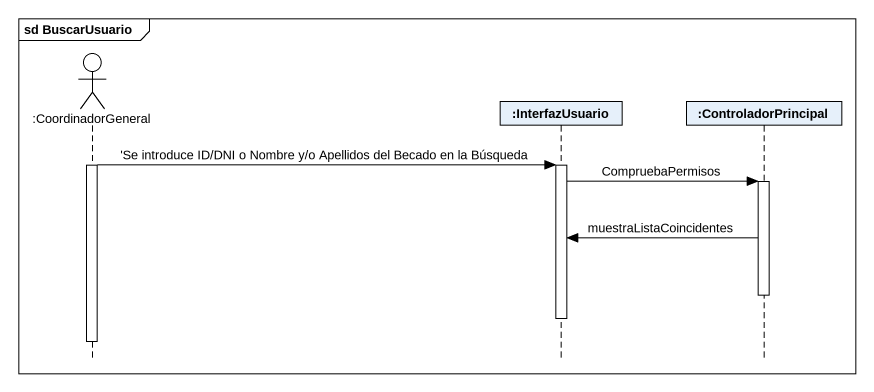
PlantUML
@startuml
mainframe sd BuscarUsuario
hide footbox
actor ":CoordinadorGeneral" as CoordinadorGeneral
participant ":InterfazUsuario" as InterfazUsuario
participant ":ControladorPrincipal" as ControladorPrincipal

activate CoordinadorGeneral
CoordinadorGeneral -> InterfazUsuario : 'Se introduce ID/DNI o Nombre y/o Apellidos del Becado en la Búsqueda
activate InterfazUsuario
InterfazUsuario -> ControladorPrincipal : CompruebaPermisos
activate ControladorPrincipal
ControladorPrincipal -> InterfazUsuario : muestraListaCoincidentes
deactivate ControladorPrincipal
deactivate InterfazUsuario
deactivate CoordinadorGeneral
@enduml
